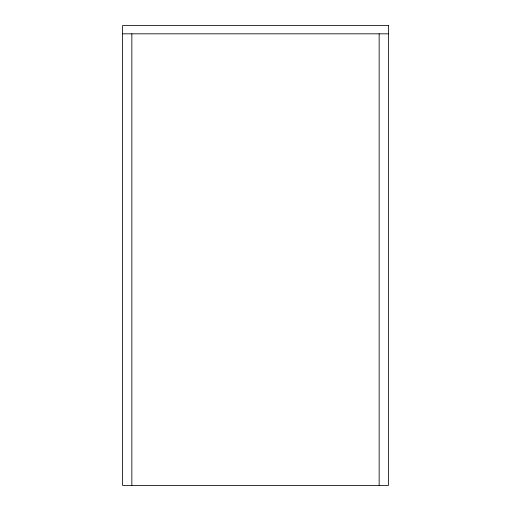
<?xml version="1.0" encoding="UTF-8"?>
<svg xmlns="http://www.w3.org/2000/svg" width="511" height="511" viewBox="0 0 511 511"><rect width="100%" height="100%" fill="white"/><g stroke="black" fill="none" stroke-linecap="round" stroke-linejoin="round"><path stroke-width="0.77" d="M122.589 33.822L388.411 33.822M379.149 33.822L379.149 485.45M131.851 33.822L131.851 485.45M388.411 25.55L122.589 25.55L122.589 485.45L388.411 485.45L388.411 25.55"/></g></svg>
